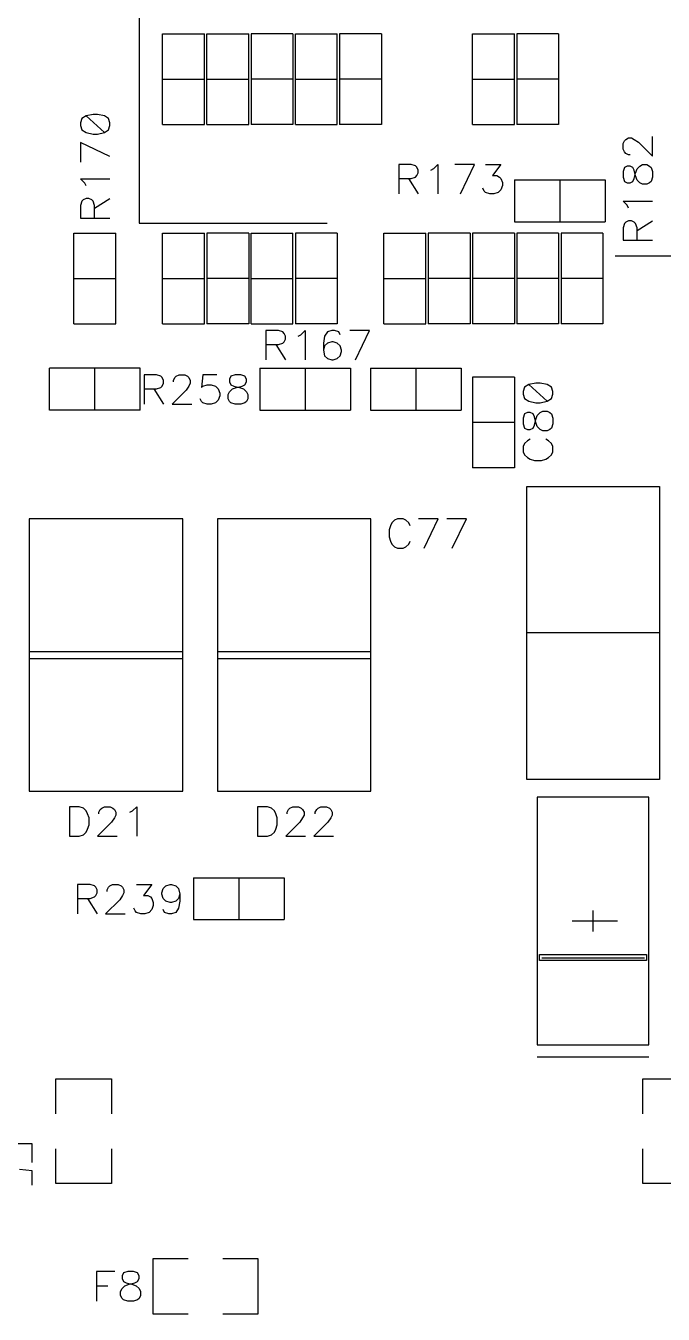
# Model space of a CAD drawing. Extents: x 295 to 953, y 10 to 290.
# Drawn here: x 715.1 to 757.1, y 92.2 to 177.2 of the extents above; entities that cross this region are included whole.
import ezdxf

# ---------------------------------------------------------------- set-up
doc = ezdxf.new("R2010")
doc.units = 0
doc.header["$LTSCALE"] = 5
doc.header["$MEASUREMENT"] = 0
doc.layers.add('DV-PEI-A6_BSK', color=2, linetype='CONTINUOUS')

msp = doc.modelspace()

# ---------------------------------------------------------------- linework, layer by layer
at = {"layer": 'DV-PEI-A6_BSK', "color": 7}
for p, q in [((722.575, 178.774), (722.575, 164.169)), ((724.117, 170.672), (724.117, 176.648)), ((724.117, 176.648), (726.881, 176.648)), ((726.881, 170.672), (726.881, 176.648)), ((727.038, 170.672), (727.038, 176.648)), ((727.038, 176.648), (729.802, 176.648)), ((729.802, 170.672), (729.802, 176.648)), ((729.959, 176.648), (729.959, 170.672)), ((732.723, 176.648), (729.959, 176.648)), ((732.723, 176.648), (732.723, 170.672)), ((732.88, 170.672), (732.88, 176.648)), ((732.88, 176.648), (735.644, 176.648)), ((735.644, 170.672), (735.644, 176.648)), ((735.801, 176.648), (735.801, 170.672)), ((738.565, 176.648), (735.801, 176.648)), ((738.565, 176.648), (738.565, 170.672)), ((744.564, 170.672), (744.564, 176.648)), ((744.564, 176.648), (747.328, 176.648)), ((747.328, 170.672), (747.328, 176.648)), ((747.485, 176.648), (747.485, 170.672)), ((750.249, 176.648), (747.485, 176.648)), ((750.249, 176.648), (750.249, 170.672)), ((724.117, 173.663), (726.881, 173.663)), ((727.038, 173.663), (729.802, 173.663)), ((732.723, 173.663), (729.959, 173.663)), ((732.88, 173.663), (735.644, 173.663)), ((738.565, 173.663), (735.801, 173.663)), ((744.564, 173.663), (747.328, 173.663)), ((750.249, 173.663), (747.485, 173.663)), ((718.807, 171.051), (718.714, 170.777)), ((718.714, 170.777), (718.714, 170.59)), ((719.082, 171.238), (718.807, 171.051)), ((719.543, 171.332), (719.082, 171.238)), ((719.082, 171.238), (720.285, 170.128)), ((719.824, 171.332), (719.543, 171.332)), ((720.285, 171.238), (719.824, 171.332)), ((720.56, 171.051), (720.285, 171.238)), ((720.653, 170.777), (720.56, 171.051)), ((720.653, 170.59), (720.653, 170.777)), ((718.714, 170.59), (718.807, 170.315)), ((718.807, 170.315), (719.082, 170.128)), ((719.082, 170.128), (719.543, 170.035)), ((719.543, 170.035), (719.824, 170.035)), ((719.824, 170.035), (720.285, 170.128)), ((720.285, 170.128), (720.56, 170.315)), ((720.56, 170.315), (720.653, 170.59)), ((724.117, 170.672), (726.881, 170.672)), ((727.038, 170.672), (729.802, 170.672)), ((732.723, 170.672), (729.959, 170.672)), ((732.88, 170.672), (735.644, 170.672)), ((738.565, 170.672), (735.801, 170.672)), ((744.564, 170.672), (747.328, 170.672)), ((750.249, 170.672), (747.485, 170.672)), ((720.653, 168.557), (718.714, 169.48)), ((718.714, 169.48), (718.714, 168.189)), ((754.496, 169.41), (754.589, 169.591)), ((754.496, 169.036), (754.496, 169.41)), ((754.589, 169.591), (754.677, 169.684)), ((754.677, 169.684), (754.864, 169.778)), ((754.864, 169.778), (755.051, 169.778)), ((755.051, 169.778), (755.232, 169.684)), ((755.232, 169.684), (755.512, 169.497)), ((755.512, 169.497), (756.435, 168.574)), ((756.435, 168.574), (756.435, 169.871)), ((754.589, 168.855), (754.496, 169.036)), ((754.677, 168.761), (754.589, 168.855)), ((754.864, 168.668), (754.677, 168.761)), ((754.957, 168.668), (754.864, 168.668)), ((740.528, 168.031), (739.698, 168.031)), ((739.698, 168.031), (739.698, 166.092)), ((740.808, 167.938), (740.528, 168.031)), ((740.902, 167.85), (740.808, 167.938)), ((740.989, 167.663), (740.902, 167.85)), ((740.902, 167.295), (740.989, 167.476)), ((740.989, 167.476), (740.989, 167.663)), ((741.825, 167.663), (742.006, 167.756)), ((742.006, 167.756), (742.286, 168.031)), ((742.286, 168.031), (742.286, 166.092)), ((744.687, 168.031), (743.396, 168.031)), ((743.764, 166.092), (744.687, 168.031)), ((745.429, 168.031), (746.446, 168.031)), ((746.446, 168.031), (745.891, 167.295)), ((754.589, 167.838), (754.496, 167.558)), ((754.496, 167.558), (754.496, 167.19)), ((754.77, 167.926), (754.589, 167.838)), ((754.957, 167.926), (754.77, 167.926)), ((755.144, 167.838), (754.957, 167.926)), ((755.232, 167.651), (755.144, 167.838)), ((755.325, 167.283), (755.232, 167.651)), ((755.232, 167.096), (755.325, 167.464)), ((755.325, 167.464), (755.419, 167.745)), ((755.419, 167.745), (755.606, 167.926)), ((755.606, 167.926), (755.787, 168.019)), ((755.787, 168.019), (756.067, 168.019)), ((756.067, 168.019), (756.248, 167.926)), ((756.248, 167.926), (756.342, 167.838)), ((756.342, 167.838), (756.435, 167.558)), ((756.435, 167.558), (756.435, 167.19)), ((718.988, 166.798), (718.714, 167.079)), ((718.714, 167.079), (720.653, 167.079)), ((719.082, 166.617), (718.988, 166.798)), ((739.698, 167.108), (740.528, 167.108)), ((740.347, 167.108), (740.989, 166.092)), ((740.528, 167.108), (740.808, 167.201)), ((740.808, 167.201), (740.902, 167.295)), ((745.891, 167.295), (746.165, 167.295)), ((746.165, 167.295), (746.352, 167.201)), ((746.352, 167.201), (746.446, 167.108)), ((746.446, 167.108), (746.539, 166.833)), ((746.539, 166.647), (746.446, 166.366)), ((746.539, 166.833), (746.539, 166.647)), ((747.339, 167.009), (753.316, 167.009)), ((747.339, 167.009), (747.339, 164.245)), ((750.325, 167.009), (750.325, 164.245)), ((753.316, 167.009), (753.316, 164.245)), ((754.496, 167.19), (754.589, 166.909)), ((754.589, 166.909), (754.77, 166.822)), ((754.77, 166.822), (754.957, 166.822)), ((754.957, 166.822), (755.144, 166.909)), ((755.144, 166.909), (755.232, 167.096)), ((755.419, 167.003), (755.325, 167.283)), ((755.606, 166.822), (755.419, 167.003)), ((755.787, 166.728), (755.606, 166.822)), ((756.067, 166.728), (755.787, 166.728)), ((756.248, 166.822), (756.067, 166.728)), ((756.342, 166.909), (756.248, 166.822)), ((756.435, 167.19), (756.342, 166.909)), ((718.895, 165.694), (718.807, 165.601)), ((719.082, 165.782), (718.895, 165.694)), ((719.269, 165.782), (719.082, 165.782)), ((719.45, 165.694), (719.269, 165.782)), ((719.543, 165.601), (719.45, 165.694)), ((719.637, 165.139), (720.653, 165.782)), ((745.336, 166.278), (745.242, 166.46)), ((745.429, 166.185), (745.336, 166.278)), ((745.704, 166.092), (745.429, 166.185)), ((745.984, 166.092), (745.704, 166.092)), ((746.259, 166.185), (745.984, 166.092)), ((746.446, 166.366), (746.259, 166.185)), ((718.807, 165.601), (718.714, 165.32)), ((718.714, 165.32), (718.714, 164.491)), ((719.637, 165.32), (719.543, 165.601)), ((719.637, 164.491), (719.637, 165.32)), ((754.77, 165.338), (754.496, 165.618)), ((754.496, 165.618), (756.435, 165.618)), ((754.864, 165.157), (754.77, 165.338)), ((718.714, 164.491), (720.653, 164.491)), ((722.575, 164.169), (734.989, 164.169)), ((747.339, 164.245), (753.316, 164.245)), ((754.589, 164.14), (754.496, 163.86)), ((754.677, 164.234), (754.589, 164.14)), ((754.864, 164.321), (754.677, 164.234)), ((755.051, 164.321), (754.864, 164.321)), ((755.232, 164.234), (755.051, 164.321)), ((755.325, 164.14), (755.232, 164.234)), ((755.419, 163.86), (755.325, 164.14)), ((755.419, 163.679), (756.435, 164.321)), ((718.275, 157.527), (718.275, 163.504)), ((718.275, 163.504), (721.039, 163.504)), ((721.039, 157.527), (721.039, 163.504)), ((724.117, 157.527), (724.117, 163.504)), ((724.117, 163.504), (726.881, 163.504)), ((726.881, 157.527), (726.881, 163.504)), ((727.038, 163.504), (727.038, 157.527)), ((729.802, 163.504), (727.038, 163.504)), ((729.802, 163.504), (729.802, 157.527)), ((729.959, 157.527), (729.959, 163.504)), ((729.959, 163.504), (732.723, 163.504)), ((732.723, 157.527), (732.723, 163.504)), ((732.88, 163.504), (732.88, 157.527)), ((735.644, 163.504), (732.88, 163.504)), ((735.644, 163.504), (735.644, 157.527)), ((738.722, 157.527), (738.722, 163.504)), ((738.722, 163.504), (741.486, 163.504)), ((741.486, 157.527), (741.486, 163.504)), ((741.643, 163.504), (741.643, 157.527)), ((744.407, 163.504), (741.643, 163.504)), ((744.407, 163.504), (744.407, 157.527)), ((744.564, 163.504), (744.564, 157.527)), ((747.328, 163.504), (744.564, 163.504)), ((747.328, 163.504), (747.328, 157.527)), ((747.485, 163.504), (747.485, 157.527)), ((750.249, 163.504), (747.485, 163.504)), ((750.249, 163.504), (750.249, 157.527)), ((750.406, 163.504), (750.406, 157.527)), ((753.17, 163.504), (750.406, 163.504)), ((753.17, 163.504), (753.17, 157.527)), ((754.496, 163.86), (754.496, 163.03)), ((755.419, 163.03), (755.419, 163.86)), ((754.496, 163.03), (756.435, 163.03)), ((767.851, 161.979), (753.976, 161.979)), ((718.275, 160.518), (721.039, 160.518)), ((724.117, 160.518), (726.881, 160.518)), ((729.802, 160.518), (727.038, 160.518)), ((729.959, 160.518), (732.723, 160.518)), ((735.644, 160.518), (732.88, 160.518)), ((738.722, 160.518), (741.486, 160.518)), ((744.407, 160.518), (741.643, 160.518)), ((747.328, 160.518), (744.564, 160.518)), ((750.249, 160.518), (747.485, 160.518)), ((753.17, 160.518), (750.406, 160.518)), ((718.275, 157.527), (721.039, 157.527)), ((724.117, 157.527), (726.881, 157.527)), ((729.802, 157.527), (727.038, 157.527)), ((729.959, 157.527), (732.723, 157.527)), ((735.644, 157.527), (732.88, 157.527)), ((738.722, 157.527), (741.486, 157.527)), ((744.407, 157.527), (741.643, 157.527)), ((747.328, 157.527), (744.564, 157.527)), ((750.249, 157.527), (747.485, 157.527)), ((753.17, 157.527), (750.406, 157.527)), ((731.765, 157.077), (730.935, 157.077)), ((730.935, 157.077), (730.935, 155.138)), ((732.045, 156.984), (731.765, 157.077)), ((732.139, 156.896), (732.045, 156.984)), ((732.045, 156.248), (732.139, 156.341)), ((732.226, 156.709), (732.139, 156.896)), ((732.139, 156.341), (732.226, 156.522)), ((732.226, 156.522), (732.226, 156.709)), ((733.062, 156.709), (733.243, 156.803)), ((733.243, 156.803), (733.523, 157.077)), ((733.523, 157.077), (733.523, 155.138)), ((734.814, 156.709), (734.727, 156.248)), ((735.001, 156.984), (734.814, 156.709)), ((735.282, 157.077), (735.001, 156.984)), ((735.282, 156.341), (735.001, 156.248)), ((735.463, 157.077), (735.282, 157.077)), ((735.369, 156.341), (735.282, 156.341)), ((735.65, 156.248), (735.369, 156.341)), ((735.743, 156.984), (735.463, 157.077)), ((735.831, 156.803), (735.743, 156.984)), ((737.776, 157.077), (736.479, 157.077)), ((736.847, 155.138), (737.776, 157.077)), ((730.935, 156.154), (731.765, 156.154)), ((731.584, 156.154), (732.226, 155.138)), ((731.765, 156.154), (732.045, 156.248)), ((734.727, 156.248), (734.727, 155.786)), ((734.814, 156.061), (734.727, 155.786)), ((734.727, 155.786), (734.814, 155.412)), ((735.001, 156.248), (734.814, 156.061)), ((735.831, 156.061), (735.65, 156.248)), ((735.924, 155.786), (735.831, 156.061)), ((735.831, 155.412), (735.924, 155.693)), ((735.924, 155.693), (735.924, 155.786)), ((734.814, 155.412), (735.001, 155.231)), ((735.001, 155.231), (735.282, 155.138)), ((735.282, 155.138), (735.369, 155.138)), ((735.369, 155.138), (735.65, 155.231)), ((735.65, 155.231), (735.831, 155.412)), ((722.645, 154.594), (716.669, 154.594)), ((716.669, 151.831), (716.669, 154.594)), ((719.654, 151.831), (719.654, 154.594)), ((722.645, 151.831), (722.645, 154.594)), ((723.732, 154.156), (722.902, 154.156)), ((722.902, 154.156), (722.902, 152.217)), ((724.012, 154.063), (723.732, 154.156)), ((724.106, 153.975), (724.012, 154.063)), ((724.193, 153.788), (724.106, 153.975)), ((724.193, 153.601), (724.193, 153.788)), ((724.842, 153.788), (724.935, 153.975)), ((724.842, 153.695), (724.842, 153.788)), ((724.935, 153.975), (725.029, 154.063)), ((725.029, 154.063), (725.21, 154.156)), ((725.21, 154.156), (725.584, 154.156)), ((725.584, 154.156), (725.765, 154.063)), ((725.765, 154.063), (725.858, 153.975)), ((725.858, 153.975), (725.952, 153.788)), ((725.952, 153.788), (725.952, 153.601)), ((726.781, 154.156), (726.694, 153.327)), ((727.71, 154.156), (726.781, 154.156)), ((728.633, 154.063), (728.54, 153.882)), ((728.54, 153.882), (728.54, 153.695)), ((728.908, 154.156), (728.633, 154.063)), ((729.282, 154.156), (728.908, 154.156)), ((729.556, 154.063), (729.282, 154.156)), ((729.65, 153.882), (729.556, 154.063)), ((729.65, 153.695), (729.65, 153.882)), ((730.544, 154.594), (736.52, 154.594)), ((730.544, 154.594), (730.544, 151.831)), ((733.529, 154.594), (733.529, 151.831)), ((736.52, 154.594), (736.52, 151.831)), ((737.846, 154.594), (743.823, 154.594)), ((737.846, 154.594), (737.846, 151.831)), ((740.831, 154.594), (740.831, 151.831)), ((743.823, 154.594), (743.823, 151.831)), ((744.564, 154.01), (744.564, 148.034)), ((747.328, 154.01), (744.564, 154.01)), ((747.328, 154.01), (747.328, 148.034)), ((722.902, 153.233), (723.732, 153.233)), ((723.551, 153.233), (724.193, 152.217)), ((723.732, 153.233), (724.012, 153.327)), ((724.012, 153.327), (724.106, 153.42)), ((724.106, 153.42), (724.193, 153.601)), ((725.677, 153.14), (724.748, 152.217)), ((725.858, 153.42), (725.677, 153.14)), ((725.952, 153.601), (725.858, 153.42)), ((726.694, 153.327), (726.781, 153.42)), ((726.781, 153.42), (727.062, 153.508)), ((727.062, 153.508), (727.336, 153.508)), ((727.336, 153.508), (727.617, 153.42)), ((727.617, 153.42), (727.798, 153.233)), ((727.798, 153.233), (727.891, 152.959)), ((727.891, 152.959), (727.891, 152.772)), ((728.446, 152.865), (728.54, 153.046)), ((728.54, 153.695), (728.633, 153.508)), ((728.54, 153.046), (728.727, 153.233)), ((728.633, 153.508), (728.814, 153.42)), ((728.727, 153.233), (729.001, 153.327)), ((728.814, 153.42), (729.188, 153.327)), ((729.001, 153.327), (729.369, 153.42)), ((729.188, 153.327), (729.463, 153.233)), ((729.369, 153.42), (729.556, 153.508)), ((729.463, 153.233), (729.65, 153.046)), ((729.556, 153.508), (729.65, 153.695)), ((729.65, 153.046), (729.743, 152.865)), ((748.005, 153.344), (747.912, 153.064)), ((747.912, 153.064), (747.912, 152.877)), ((748.28, 153.525), (748.005, 153.344)), ((748.747, 153.619), (748.28, 153.525)), ((748.28, 153.525), (749.489, 152.415)), ((749.028, 153.619), (748.747, 153.619)), ((749.489, 153.525), (749.028, 153.619)), ((749.77, 153.344), (749.489, 153.525)), ((749.863, 153.064), (749.77, 153.344)), ((749.863, 152.877), (749.863, 153.064)), ((724.748, 152.217), (726.045, 152.217)), ((726.694, 152.404), (726.6, 152.585)), ((726.781, 152.31), (726.694, 152.404)), ((727.062, 152.217), (726.781, 152.31)), ((727.336, 152.217), (727.062, 152.217)), ((727.617, 152.31), (727.336, 152.217)), ((727.798, 152.491), (727.617, 152.31)), ((727.891, 152.772), (727.798, 152.491)), ((728.446, 152.585), (728.446, 152.865)), ((728.54, 152.404), (728.446, 152.585)), ((728.633, 152.31), (728.54, 152.404)), ((728.908, 152.217), (728.633, 152.31)), ((729.282, 152.217), (728.908, 152.217)), ((729.556, 152.31), (729.282, 152.217)), ((729.65, 152.404), (729.556, 152.31)), ((729.743, 152.585), (729.65, 152.404)), ((729.743, 152.865), (729.743, 152.585)), ((747.912, 152.877), (748.005, 152.602)), ((748.005, 152.602), (748.28, 152.415)), ((748.28, 152.415), (748.747, 152.322)), ((748.747, 152.322), (749.028, 152.322)), ((749.028, 152.322), (749.489, 152.415)), ((749.489, 152.415), (749.77, 152.602)), ((749.77, 152.602), (749.863, 152.877)), ((722.645, 151.831), (716.669, 151.831)), ((730.544, 151.831), (736.52, 151.831)), ((737.846, 151.831), (743.823, 151.831)), ((748.005, 151.58), (747.912, 151.3)), ((747.912, 151.3), (747.912, 150.932)), ((748.192, 151.673), (748.005, 151.58)), ((748.373, 151.673), (748.192, 151.673)), ((748.56, 151.58), (748.373, 151.673)), ((748.654, 151.393), (748.56, 151.58)), ((748.747, 151.025), (748.654, 151.393)), ((748.747, 151.206), (748.841, 151.487)), ((748.841, 151.487), (749.028, 151.673)), ((749.028, 151.673), (749.209, 151.767)), ((749.209, 151.767), (749.489, 151.767)), ((749.489, 151.767), (749.676, 151.673)), ((749.676, 151.673), (749.77, 151.58)), ((749.77, 151.58), (749.863, 151.3)), ((749.863, 151.3), (749.863, 150.932)), ((747.328, 151.025), (744.564, 151.025)), ((747.912, 150.932), (748.005, 150.651)), ((748.005, 150.651), (748.192, 150.558)), ((748.192, 150.558), (748.373, 150.558)), ((748.373, 150.558), (748.56, 150.651)), ((748.56, 150.651), (748.654, 150.838)), ((748.654, 150.838), (748.747, 151.206)), ((748.841, 150.745), (748.747, 151.025)), ((749.028, 150.558), (748.841, 150.745)), ((749.209, 150.464), (749.028, 150.558)), ((749.489, 150.464), (749.209, 150.464)), ((749.676, 150.558), (749.489, 150.464)), ((749.77, 150.651), (749.676, 150.558)), ((749.863, 150.932), (749.77, 150.651)), ((748.005, 149.629), (747.912, 149.442)), ((748.192, 149.816), (748.005, 149.629)), ((748.373, 149.909), (748.192, 149.816)), ((749.583, 149.816), (749.396, 149.909)), ((749.77, 149.629), (749.583, 149.816)), ((749.863, 149.442), (749.77, 149.629)), ((747.912, 149.442), (747.912, 149.074)), ((747.912, 149.074), (748.005, 148.887)), ((748.005, 148.887), (748.192, 148.7)), ((748.192, 148.7), (748.373, 148.606)), ((749.396, 148.606), (749.583, 148.7)), ((749.583, 148.7), (749.77, 148.887)), ((749.77, 148.887), (749.863, 149.074)), ((749.863, 149.074), (749.863, 149.442)), ((747.328, 148.034), (744.564, 148.034)), ((748.373, 148.606), (748.654, 148.519)), ((748.654, 148.519), (749.115, 148.519)), ((749.115, 148.519), (749.396, 148.606)), ((748.146, 127.488), (748.146, 146.807)), ((748.146, 146.807), (756.891, 146.807)), ((756.891, 146.807), (756.891, 127.488)), ((715.325, 144.657), (715.325, 126.716)), ((725.449, 144.657), (715.325, 144.657)), ((725.449, 126.716), (725.449, 144.657)), ((727.739, 144.657), (727.739, 126.716)), ((737.864, 144.657), (727.739, 144.657)), ((737.864, 126.716), (737.864, 144.657)), ((739.429, 144.581), (739.242, 144.394)), ((739.616, 144.675), (739.429, 144.581)), ((739.984, 144.675), (739.616, 144.675)), ((740.171, 144.581), (739.984, 144.675)), ((740.358, 144.394), (740.171, 144.581)), ((742.309, 144.675), (741.007, 144.675)), ((741.381, 142.724), (742.309, 144.675)), ((744.161, 144.675), (742.864, 144.675)), ((743.232, 142.724), (744.161, 144.675)), ((739.149, 144.213), (739.061, 143.933)), ((739.061, 143.933), (739.061, 143.471)), ((739.242, 144.394), (739.149, 144.213)), ((740.452, 144.213), (740.358, 144.394)), ((739.061, 143.471), (739.149, 143.191)), ((739.149, 143.191), (739.242, 143.004)), ((739.242, 143.004), (739.429, 142.817)), ((739.429, 142.817), (739.616, 142.724)), ((739.616, 142.724), (739.984, 142.724)), ((739.984, 142.724), (740.171, 142.817)), ((740.171, 142.817), (740.358, 143.004)), ((740.358, 143.004), (740.452, 143.191)), ((756.891, 137.15), (748.146, 137.15)), ((715.325, 135.923), (725.449, 135.923)), ((727.739, 135.923), (737.864, 135.923)), ((715.325, 135.468), (725.449, 135.468)), ((727.739, 135.468), (737.864, 135.468)), ((756.891, 127.488), (748.146, 127.488)), ((715.325, 126.716), (725.449, 126.716)), ((727.739, 126.716), (737.864, 126.716)), ((748.841, 126.325), (748.841, 109.997)), ((756.196, 126.325), (748.841, 126.325)), ((756.196, 109.997), (756.196, 126.325)), ((717.972, 125.688), (717.972, 123.737)), ((718.626, 125.688), (717.972, 125.688)), ((718.901, 125.595), (718.626, 125.688)), ((719.087, 125.408), (718.901, 125.595)), ((719.181, 125.227), (719.087, 125.408)), ((719.274, 124.946), (719.181, 125.227)), ((719.274, 124.485), (719.274, 124.946)), ((719.923, 125.32), (720.016, 125.501)), ((719.923, 125.227), (719.923, 125.32)), ((720.016, 125.501), (720.11, 125.595)), ((720.11, 125.595), (720.297, 125.688)), ((720.297, 125.688), (720.665, 125.688)), ((720.665, 125.688), (720.852, 125.595)), ((720.945, 124.946), (720.758, 124.666)), ((720.852, 125.595), (720.945, 125.501)), ((720.945, 125.501), (721.039, 125.32)), ((721.039, 125.133), (720.945, 124.946)), ((721.039, 125.32), (721.039, 125.133)), ((721.968, 125.32), (722.149, 125.408)), ((722.149, 125.408), (722.429, 125.688)), ((722.429, 125.688), (722.429, 123.737)), ((730.386, 125.688), (730.386, 123.737)), ((731.04, 125.688), (730.386, 125.688)), ((731.315, 125.595), (731.04, 125.688)), ((731.502, 125.408), (731.315, 125.595)), ((731.595, 125.227), (731.502, 125.408)), ((731.689, 124.946), (731.595, 125.227)), ((731.689, 124.485), (731.689, 124.946)), ((732.337, 125.32), (732.431, 125.501)), ((732.337, 125.227), (732.337, 125.32)), ((732.431, 125.501), (732.524, 125.595)), ((732.524, 125.595), (732.711, 125.688)), ((732.711, 125.688), (733.079, 125.688)), ((733.079, 125.688), (733.266, 125.595)), ((733.36, 124.946), (733.173, 124.666)), ((733.266, 125.595), (733.36, 125.501)), ((733.36, 125.501), (733.453, 125.32)), ((733.453, 125.133), (733.36, 124.946)), ((733.453, 125.32), (733.453, 125.133)), ((734.195, 125.32), (734.288, 125.501)), ((734.195, 125.227), (734.195, 125.32)), ((734.288, 125.501), (734.382, 125.595)), ((734.382, 125.595), (734.563, 125.688)), ((734.563, 125.688), (734.937, 125.688)), ((734.937, 125.688), (735.124, 125.595)), ((735.217, 124.946), (735.03, 124.666)), ((735.124, 125.595), (735.217, 125.501)), ((735.217, 125.501), (735.305, 125.32)), ((735.305, 125.133), (735.217, 124.946)), ((735.305, 125.32), (735.305, 125.133)), ((719.087, 124.017), (719.181, 124.204)), ((719.181, 124.204), (719.274, 124.485)), ((720.758, 124.666), (719.829, 123.737)), ((731.502, 124.017), (731.595, 124.204)), ((731.595, 124.204), (731.689, 124.485)), ((733.173, 124.666), (732.244, 123.737)), ((735.03, 124.666), (734.101, 123.737)), ((717.972, 123.737), (718.626, 123.737)), ((718.626, 123.737), (718.901, 123.83)), ((718.901, 123.83), (719.087, 124.017)), ((719.829, 123.737), (721.132, 123.737)), ((730.386, 123.737), (731.04, 123.737)), ((731.04, 123.737), (731.315, 123.83)), ((731.315, 123.83), (731.502, 124.017)), ((732.244, 123.737), (733.546, 123.737)), ((734.101, 123.737), (735.398, 123.737)), ((726.162, 121.003), (732.139, 121.003)), ((726.162, 121.003), (726.162, 118.24)), ((729.147, 121.003), (729.147, 118.24)), ((732.139, 121.003), (732.139, 118.24)), ((719.35, 120.565), (718.521, 120.565)), ((718.521, 120.565), (718.521, 118.625)), ((719.631, 120.471), (719.35, 120.565)), ((719.724, 120.384), (719.631, 120.471)), ((719.631, 119.735), (719.724, 119.829)), ((719.812, 120.197), (719.724, 120.384)), ((719.724, 119.829), (719.812, 120.01)), ((719.812, 120.01), (719.812, 120.197)), ((720.46, 120.197), (720.554, 120.384)), ((720.46, 120.103), (720.46, 120.197)), ((720.554, 120.384), (720.647, 120.471)), ((720.647, 120.471), (720.828, 120.565)), ((720.828, 120.565), (721.202, 120.565)), ((721.202, 120.565), (721.383, 120.471)), ((721.477, 119.829), (721.296, 119.548)), ((721.383, 120.471), (721.477, 120.384)), ((721.477, 120.384), (721.57, 120.197)), ((721.57, 120.01), (721.477, 119.829)), ((721.57, 120.197), (721.57, 120.01)), ((722.4, 120.565), (723.416, 120.565)), ((723.416, 120.565), (722.867, 119.829)), ((722.867, 119.829), (723.142, 119.829)), ((723.142, 119.829), (723.329, 119.735)), ((724.065, 120.01), (724.158, 120.29)), ((724.065, 119.916), (724.065, 120.01)), ((724.158, 119.642), (724.065, 119.916)), ((724.158, 120.29), (724.345, 120.471)), ((724.345, 120.471), (724.62, 120.565)), ((724.62, 120.565), (724.713, 120.565)), ((724.713, 120.565), (724.988, 120.471)), ((724.988, 120.471), (725.175, 120.29)), ((725.175, 120.29), (725.268, 119.916)), ((725.268, 119.916), (725.175, 119.642)), ((725.268, 119.916), (725.268, 119.455)), ((718.521, 119.642), (719.35, 119.642)), ((719.169, 119.642), (719.812, 118.625)), ((719.35, 119.642), (719.631, 119.735)), ((721.296, 119.548), (720.367, 118.625)), ((722.312, 118.812), (722.219, 118.993)), ((723.329, 119.735), (723.416, 119.642)), ((723.416, 119.642), (723.51, 119.367)), ((723.51, 119.18), (723.416, 118.9)), ((723.51, 119.367), (723.51, 119.18)), ((724.345, 119.455), (724.158, 119.642)), ((724.62, 119.367), (724.345, 119.455)), ((724.713, 119.367), (724.62, 119.367)), ((724.988, 119.455), (724.713, 119.367)), ((725.175, 119.642), (724.988, 119.455)), ((725.175, 118.993), (724.988, 118.719)), ((725.268, 119.455), (725.175, 118.993)), ((720.367, 118.625), (721.664, 118.625)), ((722.4, 118.719), (722.312, 118.812)), ((722.68, 118.625), (722.4, 118.719)), ((722.955, 118.625), (722.68, 118.625)), ((723.235, 118.719), (722.955, 118.625)), ((723.416, 118.9), (723.235, 118.719)), ((724.252, 118.719), (724.158, 118.9)), ((724.526, 118.625), (724.252, 118.719)), ((724.713, 118.625), (724.526, 118.625)), ((724.988, 118.719), (724.713, 118.625)), ((726.162, 118.24), (732.139, 118.24)), ((751.137, 118.164), (754.128, 118.164)), ((752.515, 117.469), (752.515, 118.853)), ((748.987, 115.944), (756.05, 115.944)), ((748.987, 115.547), (748.987, 115.944)), ((756.05, 115.547), (748.987, 115.547)), ((755.904, 115.693), (749.133, 115.693)), ((756.05, 115.944), (756.05, 115.547)), ((748.841, 109.997), (756.196, 109.997)), ((748.841, 109.19), (756.196, 109.19)), ((717.09, 107.736), (720.764, 107.736)), ((717.09, 105.434), (717.09, 107.736)), ((720.764, 107.736), (720.764, 105.434)), ((755.793, 107.736), (759.467, 107.736)), ((755.793, 105.434), (755.793, 107.736)), ((715.53, 103.454), (713.561, 103.454)), ((715.53, 102.238), (715.53, 103.454)), ((717.09, 100.836), (717.09, 103.138)), ((720.764, 103.138), (720.764, 100.836)), ((755.793, 100.836), (755.793, 103.138)), ((715.53, 101.672), (714.683, 101.765)), ((715.53, 100.737), (715.53, 101.672)), ((720.764, 100.836), (717.09, 100.836)), ((759.467, 100.836), (755.793, 100.836)), ((723.51, 92.225), (723.51, 95.9)), ((723.51, 95.9), (725.812, 95.9)), ((728.108, 95.9), (730.409, 95.9)), ((730.409, 95.9), (730.409, 92.225)), ((720.974, 95.047), (719.759, 95.047)), ((719.759, 95.047), (719.759, 93.078)), ((721.541, 94.953), (721.448, 94.761)), ((721.448, 94.761), (721.448, 94.574)), ((721.448, 94.574), (721.541, 94.387)), ((721.822, 95.047), (721.541, 94.953)), ((721.541, 94.387), (721.728, 94.293)), ((721.728, 94.293), (722.102, 94.2)), ((722.195, 95.047), (721.822, 95.047)), ((721.915, 94.2), (722.289, 94.293)), ((722.476, 94.953), (722.195, 95.047)), ((722.289, 94.293), (722.476, 94.387)), ((722.569, 94.761), (722.476, 94.953)), ((722.476, 94.387), (722.569, 94.574)), ((722.569, 94.574), (722.569, 94.761)), ((719.759, 94.106), (720.507, 94.106)), ((721.354, 93.733), (721.448, 93.919)), ((721.354, 93.452), (721.354, 93.733)), ((721.448, 93.265), (721.354, 93.452)), ((721.448, 93.919), (721.635, 94.106)), ((721.635, 94.106), (721.915, 94.2)), ((722.102, 94.2), (722.382, 94.106)), ((722.382, 94.106), (722.569, 93.919)), ((722.569, 93.919), (722.663, 93.733)), ((722.663, 93.452), (722.569, 93.265)), ((722.663, 93.733), (722.663, 93.452)), ((721.541, 93.172), (721.448, 93.265)), ((721.822, 93.078), (721.541, 93.172)), ((722.195, 93.078), (721.822, 93.078)), ((722.476, 93.172), (722.195, 93.078)), ((722.569, 93.265), (722.476, 93.172)), ((725.812, 92.225), (723.51, 92.225)), ((730.409, 92.225), (728.108, 92.225))]:
    msp.add_line(p, q, dxfattribs=at)

doc.saveas('drawing.dxf')
